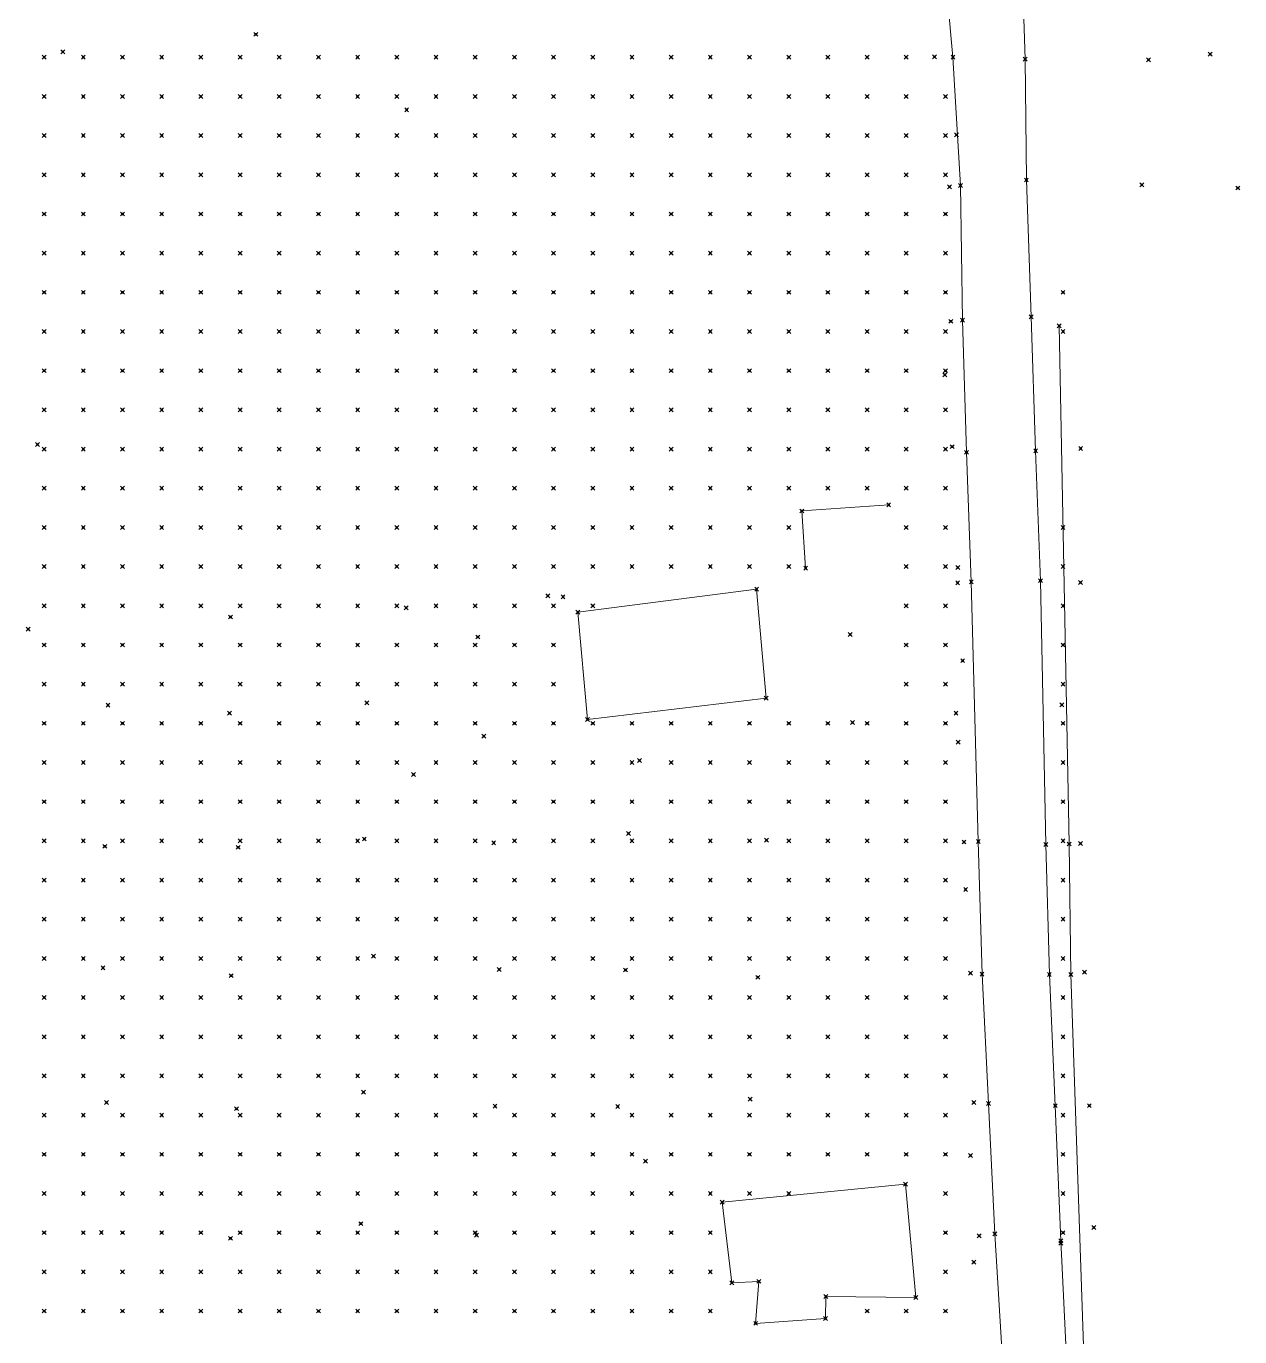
# Model space of a CAD drawing. Header units: metres. Extents: x 441556 to 446409, y 432338 to 461058.
# Drawn here: x 446316.5 to 446409.4, y 433342.4 to 433442.7 of the extents above; entities that cross this region are included whole.
import ezdxf

# ---------------------------------------------------------------- set-up
doc = ezdxf.new("R2010")
doc.units = ezdxf.units.M
doc.header["$MEASUREMENT"] = 0
doc.header["$PDMODE"] = 35
doc.header["$PDSIZE"] = 0.15
for name, color, linetype, lineweight in [('DTM-BRE-RevN_GRP_CAROSABIL', 2, 'Continuous', 0), ('DTM-BRE-RevN_GRP_CONSTRUCTIE', 2, 'Continuous', 0), ('DTM-BRE-RevN_GRP_SANT PAMANT SUS', 2, 'Continuous', 0), ('DTM-NOK-RevN_LIDAR_co_lidar', 91, 'Continuous', 0), ('DTM-NOK-RevN_RTK', 32, 'Continuous', 0)]:
    doc.layers.add(name, color=color, linetype=linetype, lineweight=lineweight)

msp = doc.modelspace()

# ---------------------------------------------------------------- linework, layer by layer
at = {"layer": 'DTM-BRE-RevN_GRP_CAROSABIL'}
for p, q in [((446392.992, 433440.209, 327.998), (446392.664, 433450.185, 328.177)), ((446387.462, 433440.359, 327.973), (446386.539, 433450.046, 328.04)), ((446388.038, 433430.534, 327.491), (446387.462, 433440.359, 327.973)), ((446393.077, 433430.964, 327.538), (446392.992, 433440.209, 327.998)), ((446388.193, 433420.224, 327.031), (446388.038, 433430.534, 327.491)), ((446393.453, 433420.496, 327.047), (446393.077, 433430.964, 327.538)), ((446388.502, 433410.114, 326.643), (446388.193, 433420.224, 327.031)), ((446393.788, 433410.221, 326.755), (446393.453, 433420.496, 327.047)), ((446388.863, 433400.206, 326.349), (446388.502, 433410.114, 326.643)), ((446394.157, 433400.289, 326.35), (446393.788, 433410.221, 326.755)), ((446389.401, 433380.325, 325.731), (446388.863, 433400.206, 326.349)), ((446394.569, 433380.102, 325.683), (446394.157, 433400.289, 326.35)), ((446389.682, 433370.163, 325.42), (446389.401, 433380.325, 325.731)), ((446394.837, 433370.146, 325.471), (446394.569, 433380.102, 325.683)), ((446390.185, 433360.26, 325.167), (446389.682, 433370.163, 325.42)), ((446395.292, 433360.099, 325.211), (446394.837, 433370.146, 325.471)), ((446390.662, 433350.286, 324.965), (446390.185, 433360.26, 325.167)), ((446395.715, 433349.767, 324.953), (446395.292, 433360.099, 325.211)), ((446391.269, 433340.191, 324.738), (446390.662, 433350.286, 324.965)), ((446396.178, 433340.117, 324.74), (446395.715, 433349.767, 324.953))]:
    msp.add_line(p, q, dxfattribs=at)
at = {"layer": 'DTM-BRE-RevN_GRP_CONSTRUCTIE'}
for p, q in [((446375.886, 433405.624, 326.153), (446382.54, 433406.097, 326.164)), ((446376.185, 433401.25, 326.295), (446375.886, 433405.624, 326.153)), ((446358.739, 433397.887, 325.375), (446372.433, 433399.631, 325.131)), ((446372.433, 433399.631, 325.131), (446373.161, 433391.294, 325.081)), ((446359.495, 433389.665, 323.932), (446358.739, 433397.887, 325.375)), ((446373.161, 433391.294, 325.081), (446359.495, 433389.665, 323.932)), ((446383.826, 433354.088, 324.046), (446369.794, 433352.721, 322.92)), ((446384.613, 433345.418, 324.382), (446383.826, 433354.088, 324.046)), ((446369.794, 433352.721, 322.92), (446370.53, 433346.541, 323.069)), ((446370.53, 433346.541, 323.069), (446372.597, 433346.649, 323.304)), ((446372.597, 433346.649, 323.304), (446372.356, 433343.435, 323.175)), ((446377.708, 433343.81, 323.497), (446377.73, 433345.484, 323.706)), ((446377.73, 433345.484, 323.706), (446384.613, 433345.418, 324.382)), ((446372.356, 433343.435, 323.175), (446377.708, 433343.81, 323.497))]:
    msp.add_line(p, q, dxfattribs=at)
at = {"layer": 'DTM-BRE-RevN_GRP_SANT PAMANT SUS'}
for p, q in [((446395.582, 433419.799, 326.421), (446396.361, 433380.133, 325.013)), ((446396.361, 433380.133, 325.013), (446396.485, 433370.139, 324.475)), ((446396.485, 433370.139, 324.475), (446397.503, 433340.085, 323.995))]:
    msp.add_line(p, q, dxfattribs=at)
at = {"layer": 'DTM-NOK-RevN_LIDAR_co_lidar'}
for p in [(446317.9, 433440.358, 322.398), (446320.899, 433440.358, 322.562), (446323.899, 433440.358, 322.732), (446326.898, 433440.358, 322.873), (446329.897, 433440.358, 322.999), (446332.897, 433440.358, 323.194), (446335.896, 433440.358, 323.388), (446338.896, 433440.358, 323.523), (446341.895, 433440.358, 323.686), (446344.894, 433440.358, 323.829), (446347.894, 433440.358, 323.993), (446350.893, 433440.358, 324.218), (446353.892, 433440.358, 324.44), (446356.892, 433440.358, 324.605), (446359.891, 433440.358, 324.829), (446362.891, 433440.358, 325.091), (446365.89, 433440.358, 325.346), (446368.889, 433440.358, 325.552), (446371.889, 433440.358, 325.787), (446374.888, 433440.358, 325.948), (446377.888, 433440.358, 326.352), (446380.887, 433440.358, 326.706), (446383.886, 433440.358, 327.051), (446317.9, 433437.358, 322.35), (446320.899, 433437.358, 322.511), (446323.899, 433437.358, 322.751), (446326.898, 433437.358, 322.841), (446329.897, 433437.358, 322.986), (446332.897, 433437.358, 323.151), (446335.896, 433437.358, 323.304), (446338.896, 433437.358, 323.453), (446341.895, 433437.358, 323.592), (446344.894, 433437.358, 323.733), (446347.894, 433437.358, 323.929), (446350.893, 433437.358, 324.082), (446353.892, 433437.358, 324.351), (446356.892, 433437.358, 324.438), (446359.891, 433437.358, 324.57), (446362.891, 433437.358, 325.073), (446365.89, 433437.358, 325.319), (446368.889, 433437.358, 325.53), (446371.889, 433437.358, 325.771), (446374.888, 433437.358, 325.97), (446377.888, 433437.358, 326.303), (446380.887, 433437.358, 326.538), (446383.886, 433437.358, 326.806), (446386.886, 433437.358, 327.018), (446317.9, 433434.359, 322.44), (446320.899, 433434.359, 322.529), (446323.899, 433434.359, 322.747), (446326.898, 433434.359, 322.814), (446329.897, 433434.359, 322.986), (446332.897, 433434.359, 323.272), (446335.896, 433434.359, 323.339), (446338.896, 433434.359, 323.487), (446341.895, 433434.359, 323.657), (446344.894, 433434.359, 323.88), (446347.894, 433434.359, 324.073), (446350.893, 433434.359, 324.158), (446353.892, 433434.359, 324.268), (446356.892, 433434.359, 324.347), (446359.891, 433434.359, 324.503), (446362.891, 433434.359, 324.893), (446365.89, 433434.359, 325.259), (446368.889, 433434.359, 325.51), (446371.889, 433434.359, 325.744), (446374.888, 433434.359, 325.982), (446377.888, 433434.359, 326.248), (446380.887, 433434.359, 326.404), (446383.886, 433434.359, 326.779), (446386.886, 433434.359, 326.923), (446317.9, 433431.36, 322.56), (446320.899, 433431.36, 322.681), (446323.899, 433431.36, 322.969), (446326.898, 433431.36, 323.13), (446329.897, 433431.36, 323.177), (446332.897, 433431.36, 323.563), (446335.896, 433431.36, 323.801), (446338.896, 433431.36, 323.778), (446341.895, 433431.36, 323.918), (446344.894, 433431.36, 323.967), (446347.894, 433431.36, 324.121), (446350.893, 433431.36, 324.249), (446353.892, 433431.36, 324.266), (446356.892, 433431.36, 324.326), (446359.891, 433431.36, 324.453), (446362.891, 433431.36, 324.979), (446365.89, 433431.36, 325.254), (446368.889, 433431.36, 325.53), (446371.889, 433431.36, 325.805), (446374.888, 433431.36, 325.999), (446377.888, 433431.36, 326.086), (446380.887, 433431.36, 326.231), (446383.886, 433431.36, 326.609), (446386.886, 433431.36, 326.81), (446317.9, 433428.36, 322.643), (446320.899, 433428.36, 322.719), (446323.899, 433428.36, 322.898), (446326.898, 433428.36, 323.071), (446329.897, 433428.36, 323.205), (446332.897, 433428.36, 323.445), (446335.896, 433428.36, 323.579), (446338.896, 433428.36, 323.632), (446341.895, 433428.36, 323.822), (446344.894, 433428.36, 323.986), (446347.894, 433428.36, 324.096), (446350.893, 433428.36, 324.093), (446353.892, 433428.36, 324.197), (446356.892, 433428.36, 324.39), (446359.891, 433428.36, 324.535), (446362.891, 433428.36, 324.761), (446365.89, 433428.36, 325.192), (446368.889, 433428.36, 325.563), (446371.889, 433428.36, 325.722), (446374.888, 433428.36, 325.856), (446377.888, 433428.36, 325.945), (446380.887, 433428.36, 326.243), (446383.886, 433428.36, 326.533), (446386.886, 433428.36, 326.824), (446317.9, 433425.361, 322.418), (446320.899, 433425.361, 322.537), (446323.899, 433425.361, 322.645), (446326.898, 433425.361, 322.869), (446329.897, 433425.361, 323.066), (446332.897, 433425.361, 323.243), (446335.896, 433425.361, 323.377), (446338.896, 433425.361, 323.501), (446341.895, 433425.361, 323.621), (446344.894, 433425.361, 323.787), (446347.894, 433425.361, 323.927), (446350.893, 433425.361, 324.085), (446353.892, 433425.361, 324.232), (446356.892, 433425.361, 324.356), (446359.891, 433425.361, 324.621), (446362.891, 433425.361, 324.921), (446365.89, 433425.361, 325.101), (446368.889, 433425.361, 325.371), (446371.889, 433425.361, 325.55), (446374.888, 433425.361, 325.749), (446377.888, 433425.361, 325.905), (446380.887, 433425.361, 326.294), (446383.886, 433425.361, 326.554), (446386.886, 433425.361, 326.736), (446317.9, 433422.362, 322.37), (446320.899, 433422.362, 322.503), (446323.899, 433422.362, 322.668), (446326.898, 433422.362, 322.824), (446329.897, 433422.362, 323.011), (446332.897, 433422.362, 323.16), (446335.896, 433422.362, 323.314), (446338.896, 433422.362, 323.467), (446341.895, 433422.362, 323.581), (446344.894, 433422.362, 323.693), (446347.894, 433422.362, 323.812), (446350.893, 433422.362, 323.959), (446353.892, 433422.362, 324.071), (446356.892, 433422.362, 324.217), (446359.891, 433422.362, 324.486), (446362.891, 433422.362, 324.732), (446365.89, 433422.362, 324.962), (446368.889, 433422.362, 325.224), (446371.889, 433422.362, 325.529), (446374.888, 433422.362, 325.796), (446377.888, 433422.362, 325.962), (446380.887, 433422.362, 326.279), (446383.886, 433422.362, 326.435), (446386.886, 433422.362, 326.78), (446395.884, 433422.362, 327.107), (446317.9, 433419.362, 322.271), (446320.899, 433419.362, 322.403), (446323.899, 433419.362, 322.54), (446326.898, 433419.362, 322.744), (446329.897, 433419.362, 322.904), (446332.897, 433419.362, 323.05), (446335.896, 433419.362, 323.206), (446338.896, 433419.362, 323.339), (446341.895, 433419.362, 323.487), (446344.894, 433419.362, 323.593), (446347.894, 433419.362, 323.77), (446350.893, 433419.362, 323.872), (446353.892, 433419.362, 323.953), (446356.892, 433419.362, 324.087), (446359.891, 433419.362, 324.382), (446362.891, 433419.362, 324.612), (446365.89, 433419.362, 324.828), (446368.889, 433419.362, 325.09), (446371.889, 433419.362, 325.372), (446374.888, 433419.362, 325.552), (446377.888, 433419.362, 325.93), (446380.887, 433419.362, 326.146), (446383.886, 433419.362, 326.412), (446386.886, 433419.362, 326.684), (446395.884, 433419.362, 326.846), (446317.9, 433416.363, 322.169), (446320.899, 433416.363, 322.297), (446323.899, 433416.363, 322.476), (446326.898, 433416.363, 322.62), (446329.897, 433416.363, 322.844), (446332.897, 433416.363, 323.007), (446335.896, 433416.363, 323.123), (446338.896, 433416.363, 323.212), (446341.895, 433416.363, 323.352), (446344.894, 433416.363, 323.478), (446347.894, 433416.363, 323.736), (446350.893, 433416.363, 323.836), (446353.892, 433416.363, 323.892), (446356.892, 433416.363, 324.096), (446359.891, 433416.363, 324.339), (446362.891, 433416.363, 324.686), (446365.89, 433416.363, 324.791), (446368.889, 433416.363, 325.003), (446371.889, 433416.363, 325.271), (446374.888, 433416.363, 325.448), (446377.888, 433416.363, 325.889), (446380.887, 433416.363, 326.14), (446383.886, 433416.363, 326.344), (446386.886, 433416.363, 326.478), (446317.9, 433413.363, 322.055), (446320.899, 433413.363, 322.234), (446323.899, 433413.363, 322.399), (446326.898, 433413.363, 322.552), (446329.897, 433413.363, 322.786), (446332.897, 433413.363, 322.905), (446335.896, 433413.363, 322.986), (446338.896, 433413.363, 323.123), (446341.895, 433413.363, 323.286), (446344.894, 433413.363, 323.385), (446347.894, 433413.363, 323.728), (446350.893, 433413.363, 323.885), (446353.892, 433413.363, 323.921), (446356.892, 433413.363, 324.153), (446359.891, 433413.363, 324.37), (446362.891, 433413.363, 324.792), (446365.89, 433413.363, 325.014), (446368.889, 433413.363, 325.169), (446371.889, 433413.363, 325.267), (446374.888, 433413.363, 325.46), (446377.888, 433413.363, 325.826), (446380.887, 433413.363, 326.103), (446383.886, 433413.363, 326.226), (446386.886, 433413.363, 326.462), (446317.9, 433410.364, 321.98), (446320.899, 433410.364, 322.187), (446323.899, 433410.364, 322.313), (446326.898, 433410.364, 322.53), (446329.897, 433410.364, 322.656), (446332.897, 433410.364, 322.86), (446335.896, 433410.364, 323.095), (446338.896, 433410.364, 323.131), (446341.895, 433410.364, 323.266), (446344.894, 433410.364, 323.319), (446347.894, 433410.364, 323.67), (446350.893, 433410.364, 323.817), (446353.892, 433410.364, 323.942), (446356.892, 433410.364, 324.253), (446359.891, 433410.364, 324.821), (446362.891, 433410.364, 324.786), (446365.89, 433410.364, 325.492), (446368.889, 433410.364, 325.362), (446371.889, 433410.364, 325.485), (446374.888, 433410.364, 325.551), (446377.888, 433410.364, 325.662), (446380.887, 433410.364, 325.872), (446383.886, 433410.364, 326.084), (446386.886, 433410.364, 326.456), (446317.9, 433407.365, 322), (446320.899, 433407.365, 322.161), (446323.899, 433407.365, 322.298), (446326.898, 433407.365, 322.48), (446329.897, 433407.365, 322.656), (446332.897, 433407.365, 322.828), (446335.896, 433407.365, 322.893), (446338.896, 433407.365, 323.028), (446341.895, 433407.365, 323.176), (446344.894, 433407.365, 323.229), (446347.894, 433407.365, 323.361), (446350.893, 433407.365, 323.542), (446353.892, 433407.365, 323.771), (446356.892, 433407.365, 324.173), (446359.891, 433407.365, 324.634), (446362.891, 433407.365, 324.586), (446365.89, 433407.365, 324.923), (446368.889, 433407.365, 325.128), (446371.889, 433407.365, 325.424), (446374.888, 433407.365, 325.55), (446377.888, 433407.365, 325.653), (446380.887, 433407.365, 325.763), (446383.886, 433407.365, 325.936), (446386.886, 433407.365, 326.53), (446317.9, 433404.365, 321.936), (446320.899, 433404.365, 322.032), (446323.899, 433404.365, 322.211), (446326.898, 433404.365, 322.355), (446329.897, 433404.365, 322.488), (446332.897, 433404.365, 322.686), (446335.896, 433404.365, 322.742), (446338.896, 433404.365, 322.803), (446341.895, 433404.365, 322.919), (446344.894, 433404.365, 323.038), (446347.894, 433404.365, 323.106), (446350.893, 433404.365, 323.273), (446353.892, 433404.365, 323.565), (446356.892, 433404.365, 323.883), (446359.891, 433404.365, 324.103), (446362.891, 433404.365, 324.395), (446365.89, 433404.365, 324.634), (446368.889, 433404.365, 325.037), (446371.889, 433404.365, 325.23), (446374.888, 433404.365, 325.496), (446383.886, 433404.365, 325.951), (446386.886, 433404.365, 326.359), (446395.884, 433404.365, 326.707), (446317.9, 433401.366, 321.835), (446320.899, 433401.366, 321.912), (446323.899, 433401.366, 322.052), (446326.898, 433401.366, 322.195), (446329.897, 433401.366, 322.37), (446332.897, 433401.366, 322.535), (446335.896, 433401.366, 322.617), (446338.896, 433401.366, 322.65), (446341.895, 433401.366, 322.793), (446344.894, 433401.366, 322.877), (446347.894, 433401.366, 323.013), (446350.893, 433401.366, 323.202), (446353.892, 433401.366, 323.437), (446356.892, 433401.366, 323.734), (446359.891, 433401.366, 324.121), (446362.891, 433401.366, 324.51), (446365.89, 433401.366, 324.761), (446368.889, 433401.366, 324.981), (446371.889, 433401.366, 325.147), (446374.888, 433401.366, 325.444), (446383.886, 433401.366, 325.918), (446386.886, 433401.366, 326.196), (446395.884, 433401.366, 326.544), (446317.9, 433398.366, 321.732), (446320.899, 433398.366, 321.886), (446323.899, 433398.366, 322.099), (446326.898, 433398.366, 322.249), (446329.897, 433398.366, 322.408), (446332.897, 433398.366, 322.527), (446335.896, 433398.366, 322.683), (446338.896, 433398.366, 322.671), (446341.895, 433398.366, 322.791), (446344.894, 433398.366, 322.999), (446347.894, 433398.366, 323.193), (446350.893, 433398.366, 323.338), (446353.892, 433398.366, 323.627), (446356.892, 433398.366, 323.947), (446359.891, 433398.366, 324.188), (446383.886, 433398.366, 325.756), (446386.886, 433398.366, 326.181), (446395.884, 433398.366, 326.465), (446317.9, 433395.367, 321.65), (446320.899, 433395.367, 321.873), (446323.899, 433395.367, 322.057), (446326.898, 433395.367, 322.314), (446329.897, 433395.367, 322.475), (446332.897, 433395.367, 322.597), (446335.896, 433395.367, 322.704), (446338.896, 433395.367, 322.797), (446341.895, 433395.367, 322.91), (446344.894, 433395.367, 323.135), (446347.894, 433395.367, 323.441), (446350.893, 433395.367, 323.651), (446353.892, 433395.367, 323.879), (446356.892, 433395.367, 323.802), (446383.886, 433395.367, 325.953), (446386.886, 433395.367, 326.016), (446395.884, 433395.367, 326.363), (446317.9, 433392.368, 321.612), (446320.899, 433392.368, 321.809), (446323.899, 433392.368, 321.99), (446326.898, 433392.368, 322.189), (446329.897, 433392.368, 322.425), (446332.897, 433392.368, 322.519), (446335.896, 433392.368, 322.673), (446338.896, 433392.368, 322.761), (446341.895, 433392.368, 322.971), (446344.894, 433392.368, 323.258), (446347.894, 433392.368, 323.529), (446350.893, 433392.368, 323.641), (446353.892, 433392.368, 323.774), (446356.892, 433392.368, 323.796), (446383.886, 433392.368, 325.874), (446386.886, 433392.368, 325.889), (446395.884, 433392.368, 326.258), (446317.9, 433389.368, 321.622), (446320.899, 433389.368, 321.74), (446323.899, 433389.368, 321.938), (446326.898, 433389.368, 322.163), (446329.897, 433389.368, 322.317), (446332.897, 433389.368, 322.41), (446335.896, 433389.368, 322.598), (446338.896, 433389.368, 322.783), (446341.895, 433389.368, 322.996), (446344.894, 433389.368, 323.284), (446347.894, 433389.368, 323.517), (446350.893, 433389.368, 323.561), (446353.892, 433389.368, 323.756), (446356.892, 433389.368, 323.832), (446359.891, 433389.368, 323.839), (446362.891, 433389.368, 323.959), (446365.89, 433389.368, 324.132), (446368.889, 433389.368, 324.287), (446371.889, 433389.368, 324.634), (446374.888, 433389.368, 325.143), (446377.888, 433389.368, 325.276), (446380.887, 433389.368, 325.396), (446383.886, 433389.368, 325.692), (446386.886, 433389.368, 325.632), (446395.884, 433389.368, 326.248), (446317.9, 433386.369, 321.499), (446320.899, 433386.369, 321.63), (446323.899, 433386.369, 321.812), (446326.898, 433386.369, 322.007), (446329.897, 433386.369, 322.149), (446332.897, 433386.369, 322.289), (446335.896, 433386.369, 322.439), (446338.896, 433386.369, 322.641), (446341.895, 433386.369, 322.949), (446344.894, 433386.369, 323.224), (446347.894, 433386.369, 323.355), (446350.893, 433386.369, 323.419), (446353.892, 433386.369, 323.622), (446356.892, 433386.369, 323.797), (446359.891, 433386.369, 323.821), (446362.891, 433386.369, 323.794), (446365.89, 433386.369, 323.88), (446368.889, 433386.369, 323.656), (446371.889, 433386.369, 324.329), (446374.888, 433386.369, 324.695), (446377.888, 433386.369, 324.819), (446380.887, 433386.369, 324.97), (446383.886, 433386.369, 325.298), (446386.886, 433386.369, 325.345), (446395.884, 433386.369, 326.244), (446317.9, 433383.37, 321.476), (446320.899, 433383.37, 321.615), (446323.899, 433383.37, 321.79), (446326.898, 433383.37, 322.039), (446329.897, 433383.37, 322.135), (446332.897, 433383.37, 322.332), (446335.896, 433383.37, 322.458), (446338.896, 433383.37, 322.652), (446341.895, 433383.37, 322.793), (446344.894, 433383.37, 322.958), (446347.894, 433383.37, 323.073), (446350.893, 433383.37, 322.978), (446353.892, 433383.37, 323.107), (446356.892, 433383.37, 323.306), (446359.891, 433383.37, 323.533), (446362.891, 433383.37, 323.621), (446365.89, 433383.37, 323.752), (446368.889, 433383.37, 323.845), (446371.889, 433383.37, 323.773), (446374.888, 433383.37, 324.056), (446377.888, 433383.37, 324.572), (446380.887, 433383.37, 324.938), (446383.886, 433383.37, 325.276), (446386.886, 433383.37, 325.301), (446395.884, 433383.37, 326.089), (446317.9, 433380.37, 321.61), (446320.899, 433380.37, 321.708), (446323.899, 433380.37, 321.868), (446326.898, 433380.37, 321.992), (446329.897, 433380.37, 322.142), (446332.897, 433380.37, 322.349), (446335.896, 433380.37, 322.529), (446338.896, 433380.37, 322.704), (446341.895, 433380.37, 322.728), (446344.894, 433380.37, 322.954), (446347.894, 433380.37, 322.993), (446350.893, 433380.37, 323.006), (446353.892, 433380.37, 323.18), (446356.892, 433380.37, 323.347), (446359.891, 433380.37, 323.505), (446362.891, 433380.37, 323.579), (446365.89, 433380.37, 323.654), (446368.889, 433380.37, 323.767), (446371.889, 433380.37, 323.796), (446374.888, 433380.37, 324.172), (446377.888, 433380.37, 324.657), (446380.887, 433380.37, 324.949), (446383.886, 433380.37, 325.179), (446386.886, 433380.37, 325.217), (446395.884, 433380.37, 325.81), (446317.9, 433377.371, 321.546), (446320.899, 433377.371, 321.634), (446323.899, 433377.371, 321.871), (446326.898, 433377.371, 322.035), (446329.897, 433377.371, 322.171), (446332.897, 433377.371, 322.4), (446335.896, 433377.371, 322.524), (446338.896, 433377.371, 322.573), (446341.895, 433377.371, 322.673), (446344.894, 433377.371, 322.765), (446347.894, 433377.371, 322.802), (446350.893, 433377.371, 322.809), (446353.892, 433377.371, 322.969), (446356.892, 433377.371, 323.249), (446359.891, 433377.371, 323.376), (446362.891, 433377.371, 323.486), (446365.89, 433377.371, 323.443), (446368.889, 433377.371, 323.505), (446371.889, 433377.371, 323.742), (446374.888, 433377.371, 324.287), (446377.888, 433377.371, 324.615), (446380.887, 433377.371, 324.963), (446383.886, 433377.371, 325.021), (446386.886, 433377.371, 325.039), (446395.884, 433377.371, 325.506), (446317.9, 433374.371, 321.402), (446320.899, 433374.371, 321.548), (446323.899, 433374.371, 321.713), (446326.898, 433374.371, 321.894), (446329.897, 433374.371, 322.025), (446332.897, 433374.371, 322.208), (446335.896, 433374.371, 322.343), (446338.896, 433374.371, 322.414), (446341.895, 433374.371, 322.6), (446344.894, 433374.371, 322.671), (446347.894, 433374.371, 322.705), (446350.893, 433374.371, 322.809), (446353.892, 433374.371, 322.949), (446356.892, 433374.371, 323.187), (446359.891, 433374.371, 323.304), (446362.891, 433374.371, 323.367), (446365.89, 433374.371, 323.496), (446368.889, 433374.371, 323.524), (446371.889, 433374.371, 323.765), (446374.888, 433374.371, 324.095), (446377.888, 433374.371, 324.477), (446380.887, 433374.371, 324.699), (446383.886, 433374.371, 324.728), (446386.886, 433374.371, 324.674), (446395.884, 433374.371, 325.232), (446317.9, 433371.372, 321.276), (446320.899, 433371.372, 321.407), (446323.899, 433371.372, 321.584), (446326.898, 433371.372, 321.802), (446329.897, 433371.372, 321.952), (446332.897, 433371.372, 322.114), (446335.896, 433371.372, 322.28), (446338.896, 433371.372, 322.305), (446341.895, 433371.372, 322.44), (446344.894, 433371.372, 322.533), (446347.894, 433371.372, 322.519), (446350.893, 433371.372, 322.608), (446353.892, 433371.372, 322.702), (446356.892, 433371.372, 322.854), (446359.891, 433371.372, 323.044), (446362.891, 433371.372, 323.227), (446365.89, 433371.372, 323.413), (446368.889, 433371.372, 323.553), (446371.889, 433371.372, 323.748), (446374.888, 433371.372, 324.007), (446377.888, 433371.372, 324.271), (446380.887, 433371.372, 324.518), (446383.886, 433371.372, 324.714), (446386.886, 433371.372, 324.637), (446395.884, 433371.372, 324.947), (446317.9, 433368.373, 321.128), (446320.899, 433368.373, 321.3), (446323.899, 433368.373, 321.421), (446326.898, 433368.373, 321.613), (446329.897, 433368.373, 321.801), (446332.897, 433368.373, 321.952), (446335.896, 433368.373, 322.103), (446338.896, 433368.373, 322.184), (446341.895, 433368.373, 322.235), (446344.894, 433368.373, 322.354), (446347.894, 433368.373, 322.404), (446350.893, 433368.373, 322.52), (446353.892, 433368.373, 322.614), (446356.892, 433368.373, 322.735), (446359.891, 433368.373, 322.974), (446362.891, 433368.373, 323.15), (446365.89, 433368.373, 323.28), (446368.889, 433368.373, 323.456), (446371.889, 433368.373, 323.677), (446374.888, 433368.373, 323.976), (446377.888, 433368.373, 324.124), (446380.887, 433368.373, 324.351), (446383.886, 433368.373, 324.547), (446386.886, 433368.373, 324.602), (446395.884, 433368.373, 324.615), (446317.9, 433365.373, 321.172), (446320.899, 433365.373, 321.288), (446323.899, 433365.373, 321.447), (446326.898, 433365.373, 321.603), (446329.897, 433365.373, 321.742), (446332.897, 433365.373, 321.855), (446335.896, 433365.373, 321.944), (446338.896, 433365.373, 322.091), (446341.895, 433365.373, 322.199), (446344.894, 433365.373, 322.285), (446347.894, 433365.373, 322.334), (446350.893, 433365.373, 322.544), (446353.892, 433365.373, 322.697), (446356.892, 433365.373, 322.827), (446359.891, 433365.373, 323.19), (446362.891, 433365.373, 323.204), (446365.89, 433365.373, 323.344), (446368.889, 433365.373, 323.502), (446371.889, 433365.373, 323.801), (446374.888, 433365.373, 323.935), (446377.888, 433365.373, 324.088), (446380.887, 433365.373, 324.31), (446383.886, 433365.373, 324.638), (446386.886, 433365.373, 324.583), (446395.884, 433365.373, 324.439), (446317.9, 433362.374, 321.233), (446320.899, 433362.374, 321.321), (446323.899, 433362.374, 321.433), (446326.898, 433362.374, 321.56), (446329.897, 433362.374, 321.716), (446332.897, 433362.374, 321.791), (446335.896, 433362.374, 321.874), (446338.896, 433362.374, 322.062), (446341.895, 433362.374, 322.165), (446344.894, 433362.374, 322.352), (446347.894, 433362.374, 322.412), (446350.893, 433362.374, 322.544), (446353.892, 433362.374, 322.706), (446356.892, 433362.374, 322.891), (446359.891, 433362.374, 323.051), (446362.891, 433362.374, 323.18), (446365.89, 433362.374, 323.24), (446368.889, 433362.374, 323.33), (446371.889, 433362.374, 323.531), (446374.888, 433362.374, 323.758), (446377.888, 433362.374, 323.884), (446380.887, 433362.374, 324.026), (446383.886, 433362.374, 324.252), (446386.886, 433362.374, 324.366), (446395.884, 433362.374, 324.179), (446317.9, 433359.374, 321.229), (446320.899, 433359.374, 321.351), (446323.899, 433359.374, 321.412), (446326.898, 433359.374, 321.562), (446329.897, 433359.374, 321.615), (446332.897, 433359.374, 321.79), (446335.896, 433359.374, 321.909), (446338.896, 433359.374, 321.969), (446341.895, 433359.374, 322.141), (446344.894, 433359.374, 322.191), (446347.894, 433359.374, 322.326), (446350.893, 433359.374, 322.345), (446353.892, 433359.374, 322.502), (446356.892, 433359.374, 322.612), (446359.891, 433359.374, 322.731), (446362.891, 433359.374, 322.903), (446365.89, 433359.374, 322.97), (446368.889, 433359.374, 323.115), (446371.889, 433359.374, 323.279), (446374.888, 433359.374, 323.528), (446377.888, 433359.374, 323.649), (446380.887, 433359.374, 323.864), (446383.886, 433359.374, 324.287), (446386.886, 433359.374, 324.222), (446395.884, 433359.374, 324.056), (446317.9, 433356.375, 321.06), (446320.899, 433356.375, 321.153), (446323.899, 433356.375, 321.277), (446326.898, 433356.375, 321.353), (446329.897, 433356.375, 321.462), (446332.897, 433356.375, 321.629), (446335.896, 433356.375, 321.737), (446338.896, 433356.375, 321.818), (446341.895, 433356.375, 321.939), (446344.894, 433356.375, 322.006), (446347.894, 433356.375, 322.174), (446350.893, 433356.375, 322.148), (446353.892, 433356.375, 322.329), (446356.892, 433356.375, 322.477), (446359.891, 433356.375, 322.508), (446362.891, 433356.375, 322.691), (446365.89, 433356.375, 322.828), (446368.889, 433356.375, 322.912), (446371.889, 433356.375, 322.973), (446374.888, 433356.375, 323.336), (446377.888, 433356.375, 323.446), (446380.887, 433356.375, 323.787), (446383.886, 433356.375, 324.108), (446386.886, 433356.375, 323.884), (446395.884, 433356.375, 323.989), (446317.9, 433353.376, 320.849), (446320.899, 433353.376, 321.021), (446323.899, 433353.376, 321.137), (446326.898, 433353.376, 321.283), (446329.897, 433353.376, 321.451), (446332.897, 433353.376, 321.565), (446335.896, 433353.376, 321.614), (446338.896, 433353.376, 321.781), (446341.895, 433353.376, 321.876), (446344.894, 433353.376, 322.001), (446347.894, 433353.376, 322.042), (446350.893, 433353.376, 322.14), (446353.892, 433353.376, 322.22), (446356.892, 433353.376, 322.292), (446359.891, 433353.376, 322.335), (446362.891, 433353.376, 322.614), (446365.89, 433353.376, 322.629), (446368.889, 433353.376, 322.588), (446371.889, 433353.376, 322.626), (446374.888, 433353.376, 323.093), (446386.886, 433353.376, 323.669), (446395.884, 433353.376, 323.918), (446317.9, 433350.376, 320.836), (446320.899, 433350.376, 321.047), (446323.899, 433350.376, 321.21), (446326.898, 433350.376, 321.363), (446329.897, 433350.376, 321.473), (446332.897, 433350.376, 321.537), (446335.896, 433350.376, 321.642), (446338.896, 433350.376, 321.78), (446341.895, 433350.376, 321.949), (446344.894, 433350.376, 322.061), (446347.894, 433350.376, 322.139), (446350.893, 433350.376, 322.319), (446353.892, 433350.376, 322.241), (446356.892, 433350.376, 322.289), (446359.891, 433350.376, 322.489), (446362.891, 433350.376, 322.635), (446365.89, 433350.376, 322.734), (446368.889, 433350.376, 322.751), (446386.886, 433350.376, 323.65), (446395.884, 433350.376, 323.771), (446317.9, 433347.377, 320.92), (446320.899, 433347.377, 321.134), (446323.899, 433347.377, 321.303), (446326.898, 433347.377, 321.417), (446329.897, 433347.377, 321.506), (446332.897, 433347.377, 321.596), (446335.896, 433347.377, 321.701), (446338.896, 433347.377, 321.81), (446341.895, 433347.377, 322), (446344.894, 433347.377, 322.097), (446347.894, 433347.377, 322.241), (446350.893, 433347.377, 322.462), (446353.892, 433347.377, 322.321), (446356.892, 433347.377, 322.327), (446359.891, 433347.377, 322.465), (446362.891, 433347.377, 322.75), (446365.89, 433347.377, 322.725), (446368.889, 433347.377, 322.683), (446386.886, 433347.377, 323.607), (446317.9, 433344.378, 320.905), (446320.899, 433344.378, 321.162), (446323.899, 433344.378, 321.342), (446326.898, 433344.378, 321.414), (446329.897, 433344.378, 321.468), (446332.897, 433344.378, 321.576), (446335.896, 433344.378, 321.669), (446338.896, 433344.378, 321.678), (446341.895, 433344.378, 321.937), (446344.894, 433344.378, 322.009), (446347.894, 433344.378, 322.187), (446350.893, 433344.378, 322.348), (446353.892, 433344.378, 322.322), (446356.892, 433344.378, 322.223), (446359.891, 433344.378, 322.286), (446362.891, 433344.378, 322.575), (446365.89, 433344.378, 322.758), (446368.889, 433344.378, 322.649), (446380.887, 433344.378, 323.316), (446383.886, 433344.378, 323.512), (446386.886, 433344.378, 323.474)]:
    msp.add_point(p, dxfattribs=at)
at = {"layer": 'DTM-NOK-RevN_RTK'}
for p in [(446334.102, 433442.112, 323.223), (446319.337, 433440.774, 322.402), (446386.04, 433440.385, 327.821), (446387.462, 433440.359, 327.973), (446392.992, 433440.209, 327.998), (446402.431, 433440.161, 329.115), (446407.154, 433440.594, 329.436), (446345.648, 433436.333, 323.842), (446387.729, 433434.423, 327.708), (446393.077, 433430.964, 327.538), (446387.204, 433430.432, 327.364), (446388.038, 433430.534, 327.491), (446401.921, 433430.59, 328.841), (446409.262, 433430.349, 329.29), (446387.291, 433420.141, 327.063), (446388.193, 433420.224, 327.031), (446393.453, 433420.496, 327.047), (446395.582, 433419.799, 326.421), (446386.828, 433416.039, 326.536), (446317.389, 433410.713, 322.135), (446387.397, 433410.547, 326.627), (446388.502, 433410.114, 326.643), (446393.788, 433410.221, 326.755), (446397.233, 433410.416, 327.032), (446382.54, 433406.097, 326.164), (446375.886, 433405.624, 326.153), (446376.185, 433401.25, 326.295), (446387.838, 433401.291, 326.066), (446387.817, 433400.119, 326.32), (446388.863, 433400.206, 326.349), (446394.157, 433400.289, 326.35), (446397.229, 433400.149, 326.63), (446356.447, 433399.131, 323.918), (446357.615, 433399.047, 323.965), (446372.433, 433399.631, 325.131), (446345.606, 433398.211, 323.296), (446358.739, 433397.887, 325.375), (446332.161, 433397.507, 322.541), (446316.679, 433396.57, 321.716), (446351.098, 433395.976, 323.675), (446379.589, 433396.163, 325.485), (446388.202, 433394.163, 326.1), (446322.788, 433390.762, 321.938), (446342.606, 433390.931, 323.06), (446373.161, 433391.294, 325.081), (446395.783, 433390.777, 325.411), (446332.082, 433390.14, 322.424), (446387.691, 433390.151, 325.989), (446359.495, 433389.665, 323.932), (446379.768, 433389.429, 325.413), (446351.554, 433388.386, 323.565), (446387.854, 433387.933, 325.701), (446363.464, 433386.514, 324.295), (446346.176, 433385.455, 323.173), (446362.63, 433380.926, 323.554), (446322.537, 433379.951, 321.815), (446332.76, 433379.876, 322.297), (446342.406, 433380.514, 322.769), (446352.309, 433380.212, 323.135), (446373.187, 433380.433, 324.043), (446388.304, 433380.282, 325.672), (446389.401, 433380.325, 325.731), (446394.569, 433380.102, 325.683), (446396.361, 433380.133, 325.013), (446397.216, 433380.16, 325.547), (446388.429, 433376.642, 325.363), (446343.118, 433371.545, 322.433), (446322.406, 433370.65, 321.504), (446332.224, 433370.051, 321.884), (446352.727, 433370.523, 322.665), (446362.387, 433370.485, 323.122), (446372.517, 433369.926, 323.601), (446388.806, 433370.25, 325.408), (446389.682, 433370.163, 325.42), (446394.837, 433370.146, 325.471), (446396.485, 433370.139, 324.475), (446397.536, 433370.327, 325.154), (446342.344, 433361.134, 322.269), (446322.671, 433360.343, 321.408), (446332.623, 433359.867, 321.827), (446352.411, 433360.064, 322.544), (446361.8, 433360.039, 322.901), (446371.929, 433360.588, 323.338), (446389.061, 433360.341, 325.061), (446390.185, 433360.26, 325.167), (446395.292, 433360.099, 325.211), (446397.898, 433360.1, 324.963), (446363.932, 433355.848, 322.807), (446388.81, 433356.281, 324.739), (446383.826, 433354.088, 324.046), (446369.794, 433352.721, 322.92), (446342.149, 433351.068, 321.85), (446398.249, 433350.77, 324.745), (446322.281, 433350.387, 321.118), (446332.164, 433349.945, 321.527), (446350.989, 433350.185, 322.327), (446389.46, 433350.143, 324.899), (446390.662, 433350.286, 324.965), (446395.715, 433349.767, 324.953), (446395.716, 433349.558, 324.948), (446389.049, 433348.117, 323.601), (446372.597, 433346.649, 323.304), (446370.53, 433346.541, 323.069), (446377.73, 433345.484, 323.706), (446384.613, 433345.418, 324.382), (446377.708, 433343.81, 323.497), (446372.356, 433343.435, 323.175)]:
    msp.add_point(p, dxfattribs=at)

doc.saveas('drawing.dxf')
